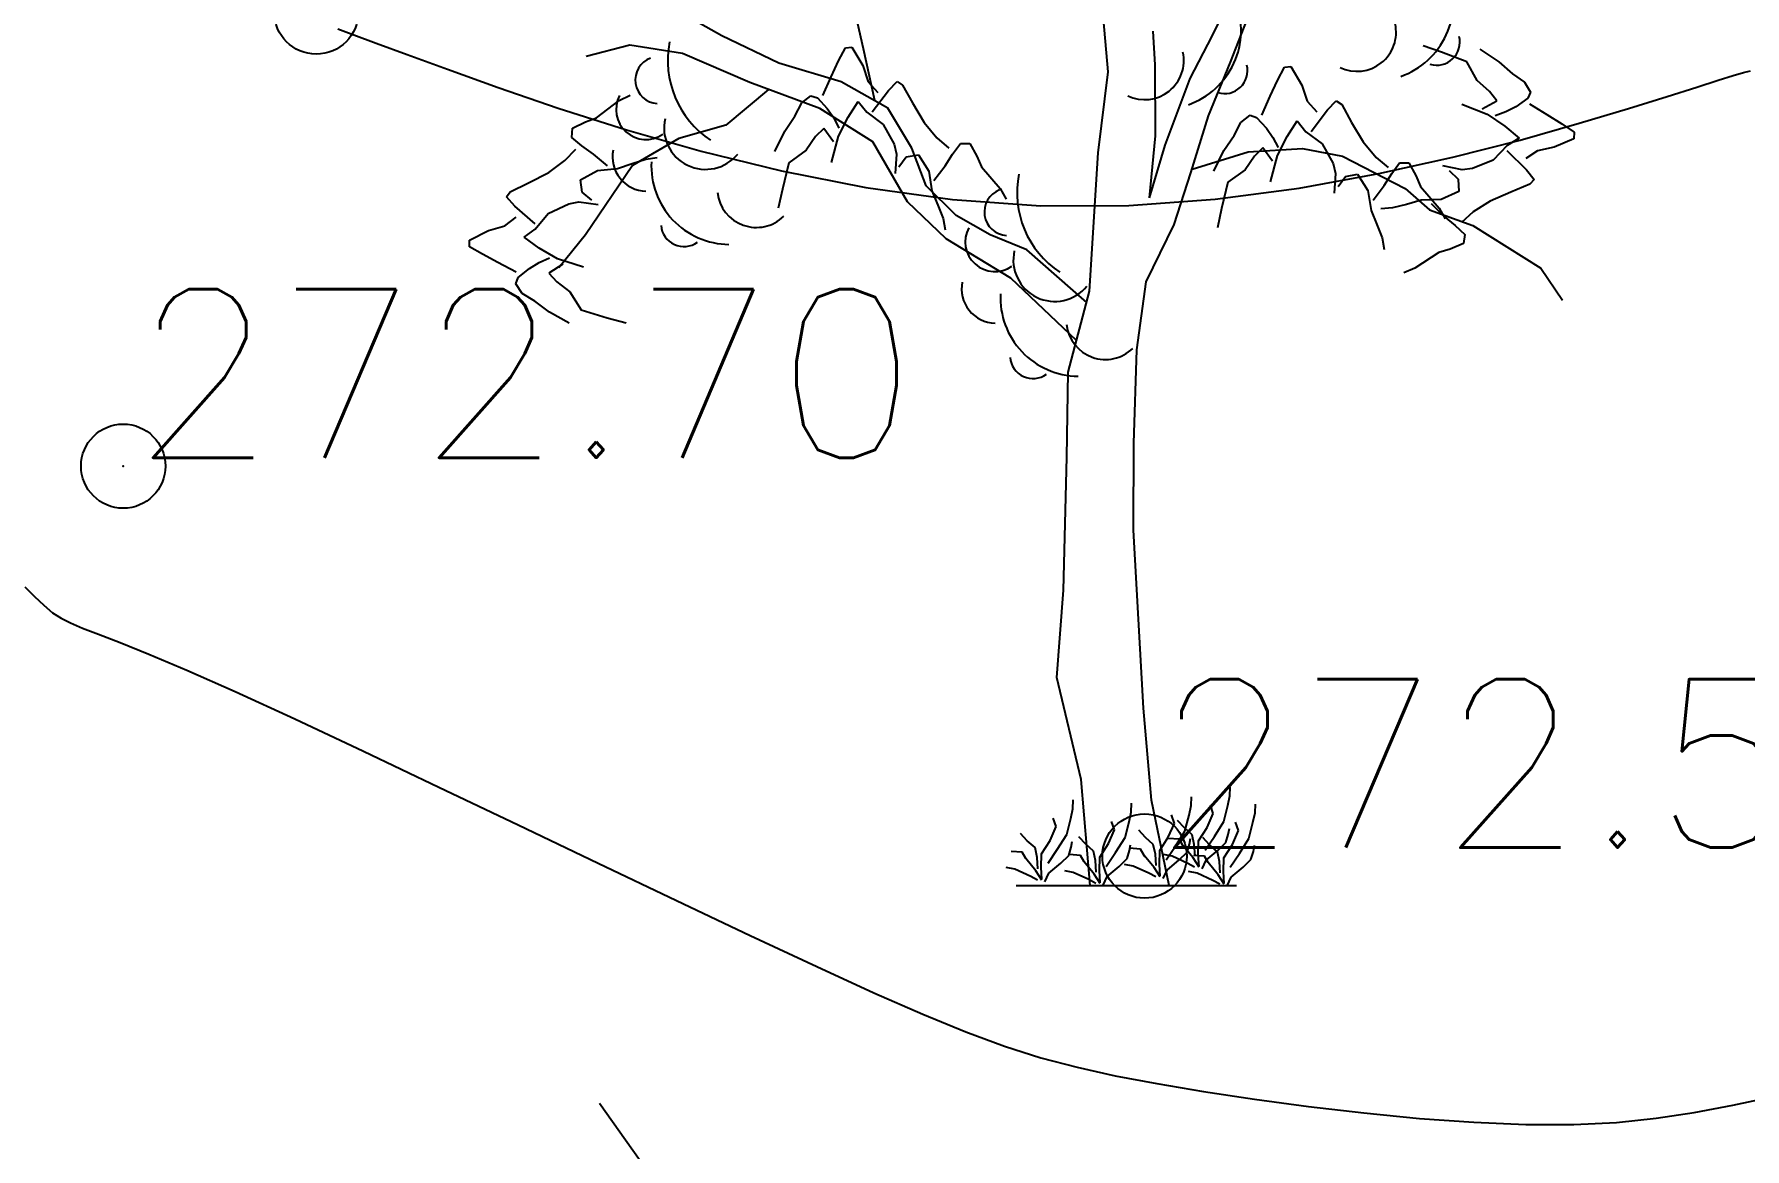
# Model space of a CAD drawing. Header units: millimetres. Extents: x 524954 to 526204, y 9523489 to 9524010.
# Drawn here: x 525396.12 to 525406.27, y 9523708.3 to 9523714.92 of the extents above; entities that cross this region are included whole.
import ezdxf

# ---------------------------------------------------------------- set-up
doc = ezdxf.new("R2010")
doc.units = ezdxf.units.MM
doc.header["$PDMODE"] = 32
doc.header["$PDSIZE"] = 0.5
doc.linetypes.add('ACAD_ISO12W100', pattern=[21, 12, -3, 0, -3, 0, -3])
for name, color, linetype in [('Arbre', 34, 'ACAD_ISO12W100'), ('CN_01_00', 3, 'Continuous'), ('CN_02_00', 4, 'Continuous'), ('Talus', 2, 'Continuous'), ('TopoAlt', 3, 'Continuous'), ('TOPOJIS', 7, 'Continuous')]:
    doc.layers.add(name, color=color, linetype=linetype)
doc.styles.add('Simplex 1.0', font='Simplex.shx', dxfattribs={"width": 0.99, "height": 1})

# ---------------------------------------------------------------- blocks, each defined once
blk = doc.blocks.new('TCPOINT M')
at = {"color": 0}
blk.add_point((0, 0), dxfattribs=at)
at = {"layer": 'TopoAlt', "style": 'Simplex 1.0', "width": 0.99}
blk.add_attdef('ALT', (0.15, 0.15), '', height=1, dxfattribs=at)
blk = doc.blocks.new('v088')
at = {"linetype": 'Continuous'}
for p, q in [((-0.107, 4.829), (-0.165, 5.487)), ((-1.559, 4.967), (-1.635, 5.301)), ((0.51, 5.041), (0.671, 5.368)), ((-2.4, 5.043), (-2.621, 5.169)), ((0.619, 4.888), (0.731, 5.176)), ((-2.946, 4.988), (-3.206, 4.92)), ((-2.634, 4.938), (-2.946, 4.988)), ((-2.061, 4.882), (-2.4, 5.043)), ((0.172, 4.872), (0.161, 5.071)), ((0.379, 4.79), (0.51, 5.041)), ((-2.233, 4.766), (-2.634, 4.938)), ((-1.692, 4.771), (-2.061, 4.882)), ((-1.492, 4.659), (-1.559, 4.967)), ((0.489, 4.568), (0.619, 4.888)), ((-0.166, 4.349), (-0.107, 4.829)), ((0.174, 4.45), (0.172, 4.872)), ((0.231, 4.395), (0.379, 4.79)), ((-2.123, 4.725), (-2.377, 4.514)), ((-1.819, 4.613), (-2.233, 4.766)), ((-1.415, 4.615), (-1.692, 4.771)), ((-1.504, 4.415), (-1.819, 4.613)), ((-1.273, 4.376), (-1.415, 4.615)), ((-2.377, 4.514), (-2.655, 4.434)), ((0.384, 4.23), (0.489, 4.568)), ((-2.655, 4.434), (-2.931, 4.273)), ((-1.298, 4.058), (-1.504, 4.415)), ((-1.188, 4.154), (-1.273, 4.376)), ((0.138, 4.082), (0.174, 4.45)), ((0.138, 4.082), (0.231, 4.395)), ((0.724, 4.355), (1.047, 4.375)), ((1.047, 4.375), (1.284, 4.33)), ((-2.931, 4.273), (-3.209, 3.863)), ((-0.217, 3.527), (-0.166, 4.349)), ((0.391, 4.253), (0.724, 4.355)), ((1.284, 4.33), (1.655, 4.138)), ((0.285, 3.923), (0.384, 4.23)), ((-1.01, 3.977), (-1.188, 4.154)), ((1.655, 4.138), (1.8, 4.011)), ((-1.069, 3.839), (-1.298, 4.058)), ((-0.808, 3.863), (-1.01, 3.977)), ((1.8, 4.011), (2.057, 3.917)), ((-3.209, 3.863), (-3.367, 3.667)), ((-0.589, 3.774), (-0.808, 3.863)), ((0.118, 3.584), (0.285, 3.923)), ((2.057, 3.917), (2.461, 3.664)), ((-0.685, 3.605), (-1.069, 3.839)), ((-0.234, 3.461), (-0.589, 3.774)), ((2.461, 3.664), (2.589, 3.474)), ((-0.294, 3.234), (-0.685, 3.605)), ((0.064, 3.179), (0.118, 3.584)), ((-0.344, 3.046), (-0.217, 3.527)), ((0.045, 2.625), (0.064, 3.179)), ((-0.352, 2.542), (-0.344, 3.046)), ((-0.373, 1.752), (-0.352, 2.542)), ((0.043, 2.109), (0.045, 2.625)), ((0.102, 1.053), (0.043, 2.109)), ((-0.412, 1.235), (-0.373, 1.752)), ((-0.268, 0.628), (-0.412, 1.235)), ((0.151, 0.506), (0.102, 1.053)), ((-0.213, 0), (-0.268, 0.628)), ((0.256, 0), (0.151, 0.506)), ((-0.654, 0), (0.654, 0))]:
    blk.add_line(p, q, dxfattribs=at)
at = {"color": 3, "linetype": 'Continuous'}
for p, q in [((-1.667, 4.973), (-1.628, 4.976)), ((-1.628, 4.976), (-1.564, 4.867)), ((1.872, 4.946), (1.762, 4.985)), ((-1.751, 4.8), (-1.707, 4.895)), ((-1.707, 4.895), (-1.667, 4.973)), ((2.022, 4.89), (1.872, 4.946)), ((2.083, 4.778), (2.022, 4.89)), ((2.099, 4.964), (2.211, 4.89)), ((2.211, 4.89), (2.293, 4.818)), ((-1.801, 4.689), (-1.751, 4.8)), ((-1.564, 4.867), (-1.531, 4.771)), ((-1.411, 4.72), (-1.359, 4.773)), ((-1.359, 4.773), (-1.327, 4.751)), ((0.855, 4.685), (0.899, 4.779)), ((0.899, 4.779), (0.939, 4.857)), ((0.939, 4.857), (0.978, 4.861)), ((0.978, 4.861), (1.042, 4.751)), ((2.157, 4.714), (2.083, 4.778)), ((2.293, 4.818), (2.365, 4.769)), ((-3.01, 4.66), (-2.944, 4.692)), ((-1.926, 4.645), (-1.871, 4.687)), ((-1.871, 4.687), (-1.833, 4.675)), ((-1.833, 4.675), (-1.774, 4.612)), ((-1.531, 4.771), (-1.475, 4.707)), ((-1.508, 4.592), (-1.411, 4.72)), ((-1.327, 4.751), (-1.268, 4.645)), ((0.805, 4.573), (0.855, 4.685)), ((1.042, 4.751), (1.075, 4.656)), ((2.199, 4.658), (2.157, 4.714)), ((2.383, 4.674), (2.313, 4.623)), ((2.365, 4.769), (2.4, 4.71)), ((2.4, 4.71), (2.383, 4.674)), ((-3.143, 4.557), (-3.01, 4.66)), ((-1.966, 4.567), (-1.926, 4.645)), ((-1.774, 4.612), (-1.736, 4.556)), ((-1.651, 4.561), (-1.591, 4.654)), ((-1.591, 4.654), (-1.539, 4.59)), ((-1.539, 4.59), (-1.443, 4.518)), ((-1.268, 4.645), (-1.199, 4.529)), ((0.68, 4.53), (0.735, 4.572)), ((0.735, 4.572), (0.773, 4.559)), ((1.075, 4.656), (1.131, 4.592)), ((1.098, 4.476), (1.195, 4.604)), ((1.195, 4.604), (1.247, 4.657)), ((1.247, 4.657), (1.279, 4.636)), ((1.279, 4.636), (1.338, 4.53)), ((1.992, 4.638), (2.142, 4.578)), ((2.113, 4.611), (2.199, 4.658)), ((2.142, 4.578), (2.247, 4.507)), ((2.253, 4.592), (2.189, 4.569)), ((2.313, 4.623), (2.253, 4.592)), ((2.393, 4.64), (2.497, 4.577)), ((2.497, 4.577), (2.585, 4.521)), ((-3.291, 4.441), (-3.287, 4.496)), ((-3.287, 4.496), (-3.21, 4.533)), ((-3.21, 4.533), (-3.143, 4.557)), ((-2.086, 4.357), (-2.027, 4.477)), ((-2.027, 4.477), (-1.966, 4.567)), ((-1.795, 4.494), (-1.845, 4.445)), ((-1.737, 4.415), (-1.795, 4.494)), ((-1.736, 4.556), (-1.705, 4.495)), ((-1.708, 4.448), (-1.651, 4.561)), ((-1.443, 4.518), (-1.378, 4.401)), ((-1.199, 4.529), (-1.123, 4.438)), ((0.64, 4.452), (0.68, 4.53)), ((0.773, 4.559), (0.832, 4.496)), ((0.832, 4.496), (0.87, 4.441)), ((0.955, 4.445), (1.015, 4.539)), ((1.015, 4.539), (1.067, 4.474)), ((1.067, 4.474), (1.163, 4.402)), ((1.338, 4.53), (1.407, 4.414)), ((2.247, 4.507), (2.332, 4.436)), ((2.585, 4.521), (2.658, 4.472)), ((2.658, 4.472), (2.656, 4.433)), ((-3.331, 4.304), (-3.266, 4.37)), ((-3.23, 4.39), (-3.291, 4.441)), ((-3.162, 4.341), (-3.23, 4.39)), ((-1.845, 4.445), (-1.9, 4.365)), ((-1.749, 4.291), (-1.708, 4.448)), ((-1.378, 4.401), (-1.363, 4.341)), ((-1.123, 4.438), (-1.052, 4.377)), ((-1.03, 4.342), (-0.984, 4.405)), ((-0.984, 4.405), (-0.928, 4.404)), ((-0.928, 4.404), (-0.887, 4.33)), ((0.579, 4.362), (0.64, 4.452)), ((0.811, 4.379), (0.761, 4.33)), ((0.869, 4.3), (0.811, 4.379)), ((0.87, 4.441), (0.901, 4.38)), ((0.898, 4.333), (0.955, 4.445)), ((1.163, 4.402), (1.228, 4.286)), ((1.407, 4.414), (1.483, 4.322)), ((2.262, 4.393), (2.179, 4.306)), ((2.332, 4.436), (2.262, 4.393)), ((2.54, 4.383), (2.441, 4.361)), ((2.656, 4.433), (2.54, 4.383)), ((-3.427, 4.233), (-3.331, 4.304)), ((-3.079, 4.271), (-3.162, 4.341)), ((-3.019, 4.255), (-2.933, 4.286)), ((-2.933, 4.286), (-2.851, 4.312)), ((-2.851, 4.312), (-2.783, 4.321)), ((-2.003, 4.29), (-2.04, 4.134)), ((-1.9, 4.365), (-2.003, 4.29)), ((-1.363, 4.341), (-1.372, 4.226)), ((-1.349, 4.266), (-1.305, 4.325)), ((-1.305, 4.325), (-1.233, 4.338)), ((-1.233, 4.338), (-1.171, 4.241)), ((-1.141, 4.184), (-1.075, 4.271)), ((-1.075, 4.271), (-1.03, 4.342)), ((-0.887, 4.33), (-0.859, 4.265)), ((-0.859, 4.265), (-0.748, 4.137)), ((0.52, 4.241), (0.579, 4.362)), ((0.761, 4.33), (0.706, 4.249)), ((0.857, 4.176), (0.898, 4.333)), ((1.228, 4.286), (1.243, 4.226)), ((1.483, 4.322), (1.554, 4.261)), ((1.576, 4.226), (1.623, 4.29)), ((1.623, 4.29), (1.678, 4.289)), ((1.678, 4.289), (1.719, 4.214)), ((1.994, 4.248), (1.88, 4.272)), ((2.179, 4.306), (2.055, 4.256)), ((2.26, 4.362), (2.375, 4.249)), ((2.441, 4.361), (2.371, 4.315)), ((-3.656, 4.117), (-3.547, 4.171)), ((-3.547, 4.171), (-3.427, 4.233)), ((-3.239, 4.188), (-3.137, 4.244)), ((-3.229, 4.115), (-3.239, 4.188)), ((-3.137, 4.244), (-3.019, 4.255)), ((-1.171, 4.241), (-1.153, 4.123)), ((0.603, 4.175), (0.566, 4.019)), ((0.706, 4.249), (0.603, 4.175)), ((1.243, 4.226), (1.234, 4.11)), ((1.258, 4.15), (1.301, 4.209)), ((1.301, 4.209), (1.373, 4.223)), ((1.373, 4.223), (1.435, 4.125)), ((1.531, 4.155), (1.576, 4.226)), ((1.719, 4.214), (1.747, 4.149)), ((1.917, 4.244), (1.97, 4.193)), ((1.97, 4.193), (1.975, 4.12)), ((2.055, 4.256), (1.994, 4.248)), ((2.375, 4.249), (2.421, 4.191)), ((2.421, 4.191), (2.396, 4.162)), ((-3.679, 4.087), (-3.656, 4.117)), ((-3.629, 4.032), (-3.679, 4.087)), ((-3.172, 4.068), (-3.229, 4.115)), ((-2.04, 4.134), (-2.065, 4.02)), ((-1.153, 4.123), (-1.118, 4.039)), ((-0.748, 4.137), (-0.713, 4.073)), ((1.435, 4.125), (1.453, 4.007)), ((1.465, 4.068), (1.531, 4.155)), ((1.751, 4.067), (1.664, 4.043)), ((1.747, 4.149), (1.858, 4.021)), ((1.87, 4.071), (1.751, 4.067)), ((1.975, 4.12), (1.87, 4.071)), ((2.16, 4.062), (2.059, 3.998)), ((2.283, 4.116), (2.16, 4.062)), ((2.396, 4.162), (2.283, 4.116)), ((-3.688, 3.915), (-3.621, 3.967)), ((-3.507, 3.927), (-3.629, 4.032)), ((-3.507, 3.896), (-3.43, 3.988)), ((-3.43, 3.988), (-3.309, 4.046)), ((-3.309, 4.046), (-3.249, 4.058)), ((-3.249, 4.058), (-3.134, 4.042)), ((-1.118, 4.039), (-1.087, 3.959)), ((0.566, 4.019), (0.541, 3.904)), ((1.453, 4.007), (1.488, 3.924)), ((1.58, 4.022), (1.511, 4.017)), ((1.664, 4.043), (1.58, 4.022)), ((1.81, 4.048), (1.888, 3.972)), ((1.858, 4.021), (1.893, 3.958)), ((1.888, 3.972), (1.953, 3.918)), ((2.059, 3.998), (1.99, 3.936)), ((-3.898, 3.83), (-3.785, 3.887)), ((-3.785, 3.887), (-3.688, 3.915)), ((-3.574, 3.849), (-3.507, 3.896)), ((-1.087, 3.959), (-1.074, 3.891)), ((1.488, 3.924), (1.519, 3.844)), ((1.953, 3.918), (2.01, 3.864)), ((2.01, 3.864), (2.002, 3.81)), ((-3.897, 3.791), (-3.898, 3.83)), ((-3.821, 3.747), (-3.897, 3.791)), ((-3.484, 3.783), (-3.574, 3.849)), ((-3.375, 3.72), (-3.484, 3.783)), ((1.519, 3.844), (1.532, 3.776)), ((1.855, 3.758), (1.714, 3.664)), ((1.923, 3.778), (1.855, 3.758)), ((2.002, 3.81), (1.923, 3.778)), ((-3.729, 3.697), (-3.821, 3.747)), ((-3.621, 3.641), (-3.729, 3.697)), ((-3.609, 3.608), (-3.542, 3.663)), ((-3.542, 3.663), (-3.485, 3.698)), ((-3.485, 3.698), (-3.422, 3.725)), ((-3.344, 3.689), (-3.426, 3.635)), ((-3.221, 3.67), (-3.375, 3.72)), ((1.714, 3.664), (1.647, 3.637)), ((-3.623, 3.571), (-3.609, 3.608)), ((-3.585, 3.514), (-3.623, 3.571)), ((-3.426, 3.635), (-3.38, 3.583)), ((-3.38, 3.583), (-3.303, 3.524)), ((-3.509, 3.469), (-3.585, 3.514)), ((-3.423, 3.403), (-3.509, 3.469)), ((-3.303, 3.524), (-3.234, 3.416)), ((-3.306, 3.337), (-3.423, 3.403)), ((-3.234, 3.416), (-3.081, 3.37)), ((-3.081, 3.37), (-2.968, 3.339)), ((0.385, 0.474), (0.387, 0.526)), ((0.603, 0.474), (0.615, 0.531)), ((0.615, 0.531), (0.618, 0.584)), ((-0.329, 0.397), (-0.317, 0.454)), ((-0.317, 0.454), (-0.315, 0.507)), ((0.017, 0.377), (0.029, 0.435)), ((0.029, 0.435), (0.031, 0.488)), ((0.286, 0.368), (0.269, 0.418)), ((0.349, 0.322), (0.373, 0.416)), ((0.373, 0.416), (0.385, 0.474)), ((0.481, 0.344), (0.517, 0.426)), ((0.517, 0.426), (0.5, 0.476)), ((0.579, 0.38), (0.603, 0.474)), ((0.752, 0.373), (0.765, 0.43)), ((0.765, 0.43), (0.767, 0.483)), ((-0.587, 0.264), (-0.627, 0.308)), ((-0.452, 0.267), (-0.416, 0.349)), ((-0.416, 0.349), (-0.433, 0.399)), ((-0.353, 0.303), (-0.329, 0.397)), ((-0.106, 0.248), (-0.07, 0.329)), ((-0.07, 0.329), (-0.087, 0.38)), ((-0.007, 0.284), (0.017, 0.377)), ((0.115, 0.284), (0.075, 0.327)), ((0.25, 0.286), (0.286, 0.368)), ((0.293, 0.233), (0.349, 0.322)), ((0.346, 0.341), (0.305, 0.385)), ((0.392, 0.301), (0.346, 0.341)), ((0.43, 0.264), (0.481, 0.344)), ((0.524, 0.291), (0.579, 0.38)), ((0.606, 0.303), (0.613, 0.337)), ((0.63, 0.243), (0.666, 0.325)), ((0.666, 0.325), (0.649, 0.375)), ((0.728, 0.279), (0.752, 0.373)), ((-0.541, 0.224), (-0.587, 0.264)), ((-0.529, 0.166), (-0.541, 0.224)), ((-0.502, 0.188), (-0.452, 0.267)), ((-0.464, 0.132), (-0.409, 0.214)), ((-0.409, 0.214), (-0.353, 0.303)), ((-0.341, 0.178), (-0.327, 0.226)), ((-0.327, 0.226), (-0.32, 0.26)), ((-0.24, 0.245), (-0.281, 0.288)), ((-0.195, 0.204), (-0.24, 0.245)), ((-0.183, 0.147), (-0.195, 0.204)), ((-0.156, 0.168), (-0.106, 0.248)), ((-0.063, 0.195), (-0.007, 0.284)), ((0.005, 0.159), (0.019, 0.207)), ((0.019, 0.207), (0.026, 0.24)), ((0.084, 0.216), (0.019, 0.221)), ((0.106, 0.178), (0.084, 0.216)), ((0.161, 0.243), (0.115, 0.284)), ((0.173, 0.185), (0.161, 0.243)), ((0.197, 0.125), (0.2, 0.207)), ((0.2, 0.207), (0.25, 0.286)), ((0.238, 0.151), (0.293, 0.233)), ((0.315, 0.274), (0.25, 0.279)), ((0.337, 0.236), (0.315, 0.274)), ((0.397, 0.163), (0.337, 0.236)), ((0.361, 0.197), (0.375, 0.245)), ((0.375, 0.245), (0.382, 0.279)), ((0.404, 0.243), (0.392, 0.301)), ((0.409, 0.175), (0.404, 0.243)), ((0.428, 0.183), (0.43, 0.264)), ((0.495, 0.24), (0.454, 0.284)), ((0.469, 0.209), (0.524, 0.291)), ((0.474, 0.149), (0.546, 0.209)), ((0.541, 0.2), (0.495, 0.24)), ((0.546, 0.209), (0.591, 0.255)), ((0.579, 0.163), (0.63, 0.243)), ((0.591, 0.255), (0.606, 0.303)), ((0.673, 0.19), (0.728, 0.279)), ((0.755, 0.202), (0.762, 0.236)), ((-0.661, 0.096), (-0.712, 0.106)), ((-0.618, 0.197), (-0.683, 0.202)), ((-0.596, 0.159), (-0.618, 0.197)), ((-0.536, 0.087), (-0.596, 0.159)), ((-0.524, 0.099), (-0.529, 0.166)), ((-0.505, 0.106), (-0.502, 0.188)), ((-0.5, 0.036), (-0.505, 0.106)), ((-0.459, 0.072), (-0.387, 0.132)), ((-0.387, 0.132), (-0.341, 0.178)), ((-0.272, 0.178), (-0.337, 0.183)), ((-0.25, 0.139), (-0.272, 0.178)), ((-0.19, 0.067), (-0.25, 0.139)), ((-0.178, 0.079), (-0.183, 0.147)), ((-0.159, 0.087), (-0.156, 0.168)), ((-0.118, 0.113), (-0.063, 0.195)), ((-0.113, 0.053), (-0.041, 0.113)), ((-0.041, 0.113), (0.005, 0.159)), ((0.041, 0.115), (-0.01, 0.125)), ((0.135, 0.072), (0.041, 0.115)), ((0.166, 0.106), (0.106, 0.178)), ((0.202, 0.05), (0.166, 0.106)), ((0.178, 0.118), (0.173, 0.185)), ((0.202, 0.055), (0.197, 0.125)), ((0.272, 0.173), (0.221, 0.183)), ((0.243, 0.091), (0.315, 0.151)), ((0.365, 0.13), (0.272, 0.173)), ((0.315, 0.151), (0.361, 0.197)), ((0.406, 0.108), (0.365, 0.13)), ((0.433, 0.108), (0.397, 0.163)), ((0.464, 0.173), (0.399, 0.178)), ((0.433, 0.113), (0.428, 0.183)), ((0.45, 0.099), (0.474, 0.149)), ((0.486, 0.135), (0.464, 0.173)), ((0.546, 0.063), (0.486, 0.135)), ((0.553, 0.142), (0.541, 0.2)), ((0.558, 0.075), (0.553, 0.142)), ((0.577, 0.082), (0.579, 0.163)), ((0.618, 0.108), (0.673, 0.19)), ((0.623, 0.048), (0.695, 0.108)), ((0.695, 0.108), (0.74, 0.154)), ((0.74, 0.154), (0.755, 0.202)), ((-0.567, 0.053), (-0.661, 0.096)), ((-0.527, 0.031), (-0.567, 0.053)), ((-0.5, 0.031), (-0.536, 0.087)), ((-0.483, 0.022), (-0.459, 0.072)), ((-0.315, 0.077), (-0.365, 0.087)), ((-0.221, 0.034), (-0.315, 0.077)), ((-0.18, 0.012), (-0.221, 0.034)), ((-0.154, 0.012), (-0.19, 0.067)), ((-0.154, 0.017), (-0.159, 0.087)), ((-0.137, 0.002), (-0.113, 0.053)), ((0.175, 0.05), (0.135, 0.072)), ((0.219, 0.041), (0.243, 0.091)), ((0.421, 0.072), (0.37, 0.082)), ((0.514, 0.029), (0.421, 0.072)), ((0.555, 0.007), (0.514, 0.029)), ((0.582, 0.007), (0.546, 0.063)), ((0.582, 0.012), (0.577, 0.082)), ((0.599, -0.002), (0.623, 0.048))]:
    blk.add_line(p, q, dxfattribs=at)
for centre, major_axis, start_param, end_param in [((1.475, 5.243), (0.33, 0.33), 4.265936, 5.872819), ((0.215, 5.075), (-0.33, 0.33), 2.69514, 4.302022), ((1.37, 5.065), (-0.164, 0.164), 1.908121, 4.146545), ((-2.155, 4.896), (-0.4, 0.4), 0.587708, 1.773422), ((1.844, 5.006), (-0.0964, 0.0964), 2.051824, 4.174223), ((-2.774, 4.781), (-0.099, 0.099), -0.421529, 2.292047), ((0.11, 4.897), (-0.164, 0.164), 1.908121, 4.146545), ((0.584, 4.837), (0.0964, 0.0964), 3.62262, 5.745019), ((-2.851, 4.605), (-0.125, 0.125), 0.293965, 2.957824), ((-2.497, 4.497), (0.174, 0.174), 2.133893, 4.816631), ((-2.844, 4.326), (-0.145, 0.145), 0.590553, 2.325666), ((-2.352, 4.272), (0.33, 0.33), 2.307735, 3.914618), ((-0.082, 4.112), (0.4, 0.4), 2.158504, 3.344219), ((-2.195, 4.138), (0.164, 0.164), 2.463212, 4.701636), ((-0.702, 3.998), (0.099, 0.099), 1.149268, 3.862844), ((-2.625, 3.929), (0.0964, 0.0964), 2.435534, 4.557933), ((-0.779, 3.821), (0.125, 0.125), 1.864761, 4.52862), ((-0.424, 3.713), (0.174, 0.174), 2.133893, 4.816631), ((-0.772, 3.542), (-0.145, 0.145), 0.590553, 2.325666), ((-0.28, 3.489), (0.33, 0.33), 2.307735, 3.914618), ((-0.123, 3.354), (0.164, 0.164), 2.463212, 4.701636), ((-0.553, 3.145), (0.0964, 0.0964), 2.435534, 4.557933)]:
    blk.add_ellipse(centre, major_axis=major_axis, ratio=1, start_param=start_param, end_param=end_param, dxfattribs=at)

msp = doc.modelspace()

# ---------------------------------------------------------------- linework, layer by layer
at = {"layer": 'CN_01_00', "elevation": 273, "flags": 128}
msp.add_lwpolyline([(525396.06, 9523711.637), (525396.117, 9523711.579), (525396.172, 9523711.527), (525396.225, 9523711.483), (525396.275, 9523711.45), (525396.331, 9523711.422), (525396.402, 9523711.392), (525396.497, 9523711.356), (525396.625, 9523711.306), (525396.797, 9523711.237), (525397.022, 9523711.142), (525397.308, 9523711.015), (525397.662, 9523710.852), (525398.071, 9523710.66), (525398.518, 9523710.448), (525398.988, 9523710.224), (525399.463, 9523709.996), (525399.928, 9523709.774), (525400.366, 9523709.566), (525400.76, 9523709.382), (525401.099, 9523709.226), (525401.39, 9523709.099), (525401.645, 9523708.995), (525401.874, 9523708.91), (525402.091, 9523708.841), (525402.306, 9523708.784), (525402.531, 9523708.734), (525402.778, 9523708.687), (525403.056, 9523708.64), (525403.359, 9523708.594), (525403.679, 9523708.551), (525404.008, 9523708.513), (525404.338, 9523708.481), (525404.661, 9523708.458), (525404.969, 9523708.445), (525405.253, 9523708.444), (525405.508, 9523708.457), (525405.743, 9523708.482), (525405.969, 9523708.516), (525406.198, 9523708.56), (525406.439, 9523708.61)], dxfattribs=at)
at = {"layer": 'CN_02_00', "elevation": 272, "flags": 128}
msp.add_lwpolyline([(525397.917, 9523714.95), (525398.012, 9523714.914), (525398.146, 9523714.864), (525398.33, 9523714.796), (525398.569, 9523714.709), (525398.87, 9523714.601), (525399.226, 9523714.478), (525399.631, 9523714.349), (525400.075, 9523714.222), (525400.551, 9523714.106), (525401.051, 9523714.007), (525401.567, 9523713.935), (525402.09, 9523713.898), (525402.612, 9523713.9), (525403.126, 9523713.938), (525403.624, 9523714.004), (525404.096, 9523714.09), (525404.536, 9523714.187), (525404.935, 9523714.289), (525405.285, 9523714.389), (525405.578, 9523714.477), (525405.808, 9523714.548), (525405.983, 9523714.603), (525406.11, 9523714.644), (525406.2, 9523714.672), (525406.261, 9523714.689), (525406.302, 9523714.699)], dxfattribs=at)
at = {"layer": 'Talus'}
msp.add_line((525402.363, 9523704.492), (525399.47, 9523708.57), dxfattribs=at)

# ---------------------------------------------------------------- block references
at = {"layer": 'Arbre'}
msp.add_blockref('v088', (525402.597, 9523709.864), dxfattribs=at)
at = {"layer": 'TOPOJIS'}
ref = msp.add_blockref('TCPOINT M', (525397.79, 9523715.049, 271.99), dxfattribs=at)
ref.add_attrib('ALT', '271.99', (525397.84, 9523715.099, 271.99), dxfattribs={"layer": 'TopoAlt', "height": 1, "style": 'Simplex 1.0', "width": 0.99})
ref = msp.add_blockref('TCPOINT M', (525396.644, 9523712.353, 272.7), dxfattribs=at)
ref.add_attrib('ALT', '272.70', (525396.694, 9523712.403, 272.7), dxfattribs={"layer": 'TopoAlt', "height": 1, "style": 'Simplex 1.0', "width": 0.99})
ref = msp.add_blockref('TCPOINT M', (525402.706, 9523710.038, 272.5), dxfattribs=at)
ref.add_attrib('ALT', '272.50', (525402.756, 9523710.088, 272.5), dxfattribs={"layer": 'TopoAlt', "height": 1, "style": 'Simplex 1.0', "width": 0.99})

doc.saveas('drawing.dxf')
